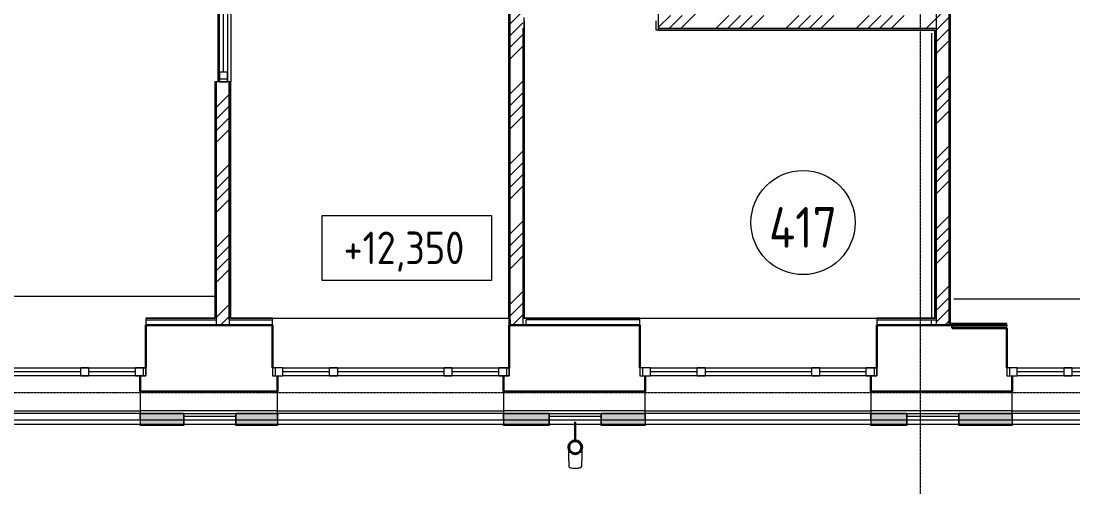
# Model space of a CAD drawing. Header units: millimetres. Extents: x -42533 to 645315, y 3457 to 82611.
# Drawn here: x 448138 to 456224, y 27713 to 31295 of the extents above; entities that cross this region are included whole.
import ezdxf

# ---------------------------------------------------------------- set-up
doc = ezdxf.new("R2010")
doc.units = ezdxf.units.MM
doc.linetypes.add('ADSK_Линия сетки', pattern=[25, 20, -2.5, 0, -2.5])
for name, color, linetype, lineweight in [('_ Окна', 7, 'Continuous', 9), ('Аннотация', 7, 'Continuous', 18), ('Обобщенные модели', 7, 'Continuous', 18), ('Ограждение', 7, 'Continuous', 9), ('Окна', 7, 'Continuous', 9), ('Оси', 253, 'Continuous', 9), ('Отметки', 7, 'Continuous', 9), ('Перекрытие', 7, 'Continuous', 18), ('Стены наружные', 7, 'Continuous', 18), ('Стены несущие', 7, 'Continuous', 30), ('Стены отделка', 7, 'Continuous', 30), ('Стены штриховка', 7, 'Continuous', 9), ('ШТРИХОВКА', 252, 'Continuous', 15)]:
    doc.layers.add(name, color=color, linetype=linetype, lineweight=lineweight)
doc.layers.add('Линии', color=7, linetype='Continuous', lineweight=9, true_color=0x00a600)
doc.styles.add('GOST Common', font='GOST_Common.ttf', dxfattribs={"width": 0.9, "height": 350})
doc.styles.add('GOST Common_1', font='GOST_Common.ttf', dxfattribs={"width": 0.9, "height": 250})
pattern_1 = [(45, (591.94, 243.9), (-269.4077, 269.4077), []), (45, (681.74, 243.9), (-269.4077, 269.4077), []), (45, (771.54, 243.9), (-269.4077, 269.4077), []), (45, (861.35, 243.9), (-269.4077, 269.4077), [])]

# ---------------------------------------------------------------- blocks, each defined once
blk = doc.blocks.new('План 4 этажа')
at = {"layer": 'Ограждение', "transparency": 33554432}
for points in [[(32997.884, 1874.938), (33294.439, 1874.938), (33294.439, 1961.126), (32958.439, 1961.126), (32958.439, 1874.938)], [(33294.439, 1961.126), (33294.439, 1962.133), (32997.884, 1961.126)], [(33694.439, 1874.938), (34015.934, 1874.938), (34015.934, 1961.126), (33694.439, 1961.126), (33694.439, 1877.133)], [(36841.077, 1961.126), (36841.077, 1962.133), (36830.077, 1961.126)], [(38576.077, 1874.938), (38852.496, 1874.938), (38852.496, 1961.126), (38576.077, 1961.126), (38576.077, 1877.133)], [(39252.496, 1874.938), (39661.076, 1874.938), (39661.076, 1961.126), (39252.496, 1961.126), (39252.496, 1877.133)], [(32958.439, 1869.348), (33294.439, 1869.348), (33294.439, 1870.615), (32958.439, 1870.615)], [(35750.984, 1869.348), (36102.496, 1869.348), (36102.496, 1870.615), (35750.984, 1870.615)], [(36502.496, 1869.348), (36841.077, 1869.348), (36841.077, 1870.615), (36502.496, 1870.615)]]:
    blk.add_hatch(color=8, dxfattribs=at).paths.add_polyline_path(points)
h = blk.add_hatch(color=8, dxfattribs=at)
h.paths.add_polyline_path([(36102.496, 1869.342), (36102.496, 1869.348), (36083.312, 1869.342)])
h.paths.add_polyline_path([(36083.312, 1874.938), (36102.496, 1874.938), (36102.496, 1961.126), (35750.984, 1961.126), (35750.984, 1874.938)])
h = blk.add_hatch(color=8, dxfattribs=at)
h.paths.add_polyline_path([(36841.077, 1869.342), (36841.077, 1869.348), (36597.549, 1869.342)])
h.paths.add_polyline_path([(36841.077, 1874.938), (36841.077, 1961.126), (36502.496, 1961.126), (36502.496, 1874.938), (36597.549, 1874.938)])
h = blk.add_hatch(color=8, dxfattribs=at)
h.paths.add_polyline_path([(33694.439, 1869.348), (34015.934, 1869.348), (34015.934, 1870.615), (33694.439, 1870.615)])
h.paths.add_polyline_path([(34015.934, 1873.194), (34015.934, 1873.642), (33694.439, 1873.194)])
h = blk.add_hatch(color=8, dxfattribs=at)
h.paths.add_polyline_path([(38576.077, 1869.348), (38852.496, 1869.348), (38852.496, 1870.615), (38576.077, 1870.615)])
h.paths.add_polyline_path([(38852.496, 1873.194), (38852.496, 1873.642), (38576.077, 1873.194)])
h = blk.add_hatch(color=8, dxfattribs=at)
h.paths.add_polyline_path([(39252.496, 1869.348), (39661.076, 1869.348), (39661.076, 1870.615), (39252.496, 1870.615)])
h.paths.add_polyline_path([(39661.076, 1873.194), (39661.076, 1873.642), (39252.496, 1873.194)])
at = {"layer": 'Стены штриховка'}
h = blk.add_hatch(dxfattribs=at)
h.set_pattern_fill('ANSI34', color=8, scale=20)
h.set_pattern_definition(pattern_1)
h.paths.add_polyline_path([(37251.939, 8472.14), (37151.939, 8472.14), (37151.939, 8282.14), (37251.939, 8282.14)], flags=17)
h.paths.add_polyline_path([(39176.939, 2642.133), (39176.939, 8492.14), (39076.939, 8492.14), (39076.939, 5022.14), (37251.939, 5022.14), (37251.939, 7212.14), (37151.939, 7212.14), (37151.939, 5022.14), (36941.939, 5022.14), (36941.939, 4922.14), (39076.939, 4922.14), (39076.939, 2642.133)])
h = blk.add_hatch(dxfattribs=at)
h.set_pattern_fill('ANSI34', color=8, scale=20)
h.set_pattern_definition(pattern_1)
h.paths.add_polyline_path([(35901.939, 2642.133), (35901.939, 7357.14), (35801.939, 7357.14), (35801.939, 2642.133)])
h.paths.add_polyline_path([(35801.939, 8427.14), (35901.939, 8427.14), (35901.939, 8472.14), (35801.939, 8472.14), (35801.939, 8462.14)])
h = blk.add_hatch(dxfattribs=at)
h.set_pattern_fill('ANSI34', color=8, scale=20)
h.set_pattern_definition(pattern_1)
h.paths.add_polyline_path([(33644.439, 4512.14), (33544.439, 4512.14), (33544.439, 2642.133), (33644.439, 2642.133)])
h.paths.add_polyline_path([(33644.439, 6902.14), (33544.439, 6902.14), (33544.439, 6012.14), (33644.439, 6012.14)])
at = {"layer": '_ Окна', "color": 8}
for p, q in [((33599.897, 4588.14), (33599.897, 5224.14)), ((33629.897, 4532.14), (33569.897, 4532.14)), ((32503.439, 2282.133), (31683.439, 2282.133)), ((32923.439, 2282.133), (32563.439, 2282.133)), ((32983.439, 2312.133), (32983.439, 2252.133)), ((33995.934, 2312.133), (33995.934, 2252.133)), ((34415.934, 2282.133), (34055.934, 2282.133)), ((35295.934, 2282.133), (34475.934, 2282.133)), ((35715.934, 2282.133), (35355.934, 2282.133)), ((35775.934, 2312.133), (35775.934, 2252.133)), ((36821.077, 2312.133), (36821.077, 2252.133)), ((37241.077, 2282.133), (36881.077, 2282.133)), ((38121.077, 2282.133), (37301.077, 2282.133)), ((38541.077, 2282.133), (38181.077, 2282.133)), ((38601.077, 2312.133), (38601.077, 2252.133)), ((39641.076, 2312.133), (39641.076, 2252.133)), ((40061.076, 2282.133), (39701.076, 2282.133)), ((40941.076, 2282.133), (40121.076, 2282.133))]:
    blk.add_line(p, q, dxfattribs=at)
at = {"layer": '_ Окна', "color": 8, "lineweight": 18}
for p, q in [((33569.897, 4588.14), (33629.897, 4588.14)), ((33569.897, 4512.14), (33569.897, 4588.14)), ((33629.897, 4588.14), (33629.897, 4512.14)), ((33629.897, 4512.14), (33569.897, 4512.14)), ((32503.439, 2252.133), (32503.439, 2312.133)), ((32503.439, 2312.133), (32563.439, 2312.133)), ((32563.439, 2312.133), (32563.439, 2252.133)), ((32923.439, 2252.133), (32923.439, 2312.133)), ((32923.439, 2312.133), (33003.439, 2312.133)), ((33003.439, 2312.133), (33003.439, 2252.133)), ((34055.934, 2312.133), (33975.934, 2312.133)), ((33975.934, 2312.133), (33975.934, 2252.133)), ((34055.934, 2252.133), (34055.934, 2312.133)), ((34415.934, 2252.133), (34415.934, 2312.133)), ((34415.934, 2312.133), (34475.934, 2312.133)), ((34475.934, 2312.133), (34475.934, 2252.133)), ((35295.934, 2252.133), (35295.934, 2312.133)), ((35295.934, 2312.133), (35355.934, 2312.133)), ((35355.934, 2312.133), (35355.934, 2252.133)), ((35715.934, 2252.133), (35715.934, 2312.133)), ((35715.934, 2312.133), (35795.934, 2312.133)), ((35795.934, 2312.133), (35795.934, 2252.133)), ((36881.077, 2312.133), (36801.077, 2312.133)), ((36801.077, 2312.133), (36801.077, 2252.133)), ((36881.077, 2252.133), (36881.077, 2312.133)), ((37241.077, 2252.133), (37241.077, 2312.133)), ((37241.077, 2312.133), (37301.077, 2312.133)), ((37301.077, 2312.133), (37301.077, 2252.133)), ((38121.077, 2252.133), (38121.077, 2312.133)), ((38121.077, 2312.133), (38181.077, 2312.133)), ((38181.077, 2312.133), (38181.077, 2252.133)), ((38541.077, 2252.133), (38541.077, 2312.133)), ((38541.077, 2312.133), (38621.077, 2312.133)), ((38621.077, 2312.133), (38621.077, 2252.133)), ((39701.076, 2312.133), (39621.076, 2312.133)), ((39621.076, 2312.133), (39621.076, 2252.133)), ((39701.076, 2252.133), (39701.076, 2312.133)), ((40061.076, 2252.133), (40061.076, 2312.133)), ((40061.076, 2312.133), (40121.076, 2312.133)), ((40121.076, 2312.133), (40121.076, 2252.133)), ((32563.439, 2252.133), (32503.439, 2252.133)), ((33003.439, 2252.133), (32923.439, 2252.133)), ((33975.934, 2252.133), (34055.934, 2252.133)), ((34475.934, 2252.133), (34415.934, 2252.133)), ((35355.934, 2252.133), (35295.934, 2252.133)), ((35795.934, 2252.133), (35715.934, 2252.133)), ((36801.077, 2252.133), (36881.077, 2252.133)), ((37301.077, 2252.133), (37241.077, 2252.133)), ((38181.077, 2252.133), (38121.077, 2252.133)), ((38621.077, 2252.133), (38541.077, 2252.133)), ((39621.076, 2252.133), (39701.076, 2252.133)), ((40121.076, 2252.133), (40061.076, 2252.133))]:
    blk.add_line(p, q, dxfattribs=at)
at = {"layer": 'Аннотация', "color": 8, "lineweight": 20}
for p, q in [((34358.747, 2983.835), (34358.747, 3483.835)), ((34358.747, 3483.835), (35658.747, 3483.835)), ((35658.747, 3483.835), (35658.747, 2983.835)), ((35658.747, 2983.835), (34358.747, 2983.835))]:
    blk.add_line(p, q, dxfattribs=at)
at = {"layer": 'Линии', "color": 8}
blk.add_circle((38054.58, 3429.874), 400, dxfattribs=at)
at = {"layer": 'Обобщенные модели', "color": 8}
for p, q in [((36298.366, 1892.133), (36298.366, 1752.992)), ((36308.366, 1892.133), (36298.366, 1892.133)), ((36308.366, 1752.992), (36308.366, 1892.133)), ((36253.366, 1598.486), (36253.366, 1555.982)), ((36353.366, 1555.982), (36353.366, 1598.486))]:
    blk.add_line(p, q, dxfattribs=at)
at = {"layer": 'Обобщенные модели', "color": 8, "flags": 128}
for points in [[(36253.366, 1598.486), (36253.366, 1604.154), (36253.366, 1609.738), (36253.366, 1615.231), (36253.366, 1620.622), (36253.366, 1625.904), (36253.366, 1631.068), (36253.366, 1636.105), (36253.366, 1641.008), (36253.366, 1645.77), (36253.366, 1650.381), (36253.366, 1654.835), (36253.366, 1659.125), (36253.366, 1663.243), (36253.366, 1667.184), (36253.366, 1670.941), (36253.366, 1674.508), (36253.366, 1677.879), (36253.366, 1681.048), (36253.366, 1684.012), (36253.366, 1686.764), (36253.366, 1689.117)], [(36353.366, 1689.117), (36353.366, 1687.846), (36353.366, 1685.183), (36353.366, 1682.306), (36353.366, 1679.222), (36353.366, 1675.934), (36353.366, 1672.448), (36353.366, 1668.769), (36353.366, 1664.904), (36353.366, 1660.859), (36353.366, 1656.639), (36353.366, 1652.253), (36353.366, 1647.706), (36353.366, 1643.006), (36353.366, 1638.161), (36353.366, 1633.179), (36353.366, 1628.066), (36353.366, 1622.833), (36353.366, 1617.486), (36353.366, 1612.034), (36353.366, 1606.487), (36353.366, 1600.853), (36353.366, 1598.486)]]:
    blk.add_lwpolyline(points, dxfattribs=at)
at = {"layer": 'Обобщенные модели', "color": 8}
for start, end in [(90, 270), (270, 90)]:
    blk.add_arc((36303.366, 1702.133), 52, start, end, dxfattribs=at)
at = {"layer": 'Обобщенные модели', "color": 8, "lineweight": 40}
for start, end in [(90, 270), (270, 90)]:
    blk.add_arc((36303.366, 1702.133), 50, start, end, dxfattribs=at)
at = {"layer": 'Обобщенные модели', "color": 8}
for start_param, end_param in [(3.14159265, 4.71238898), (4.71238898, 6.28318531)]:
    blk.add_ellipse((36303.366, 1555.982), major_axis=(50, 0), ratio=0.30901699, start_param=start_param, end_param=end_param, dxfattribs=at)
at = {"layer": 'Ограждение', "color": 8}
for p, q in [((32958.439, 1961.126), (32958.439, 1962.133)), ((32958.439, 1961.126), (32958.439, 1912.133)), ((32958.439, 1912.133), (32958.439, 1961.126)), ((33294.439, 1961.126), (32958.439, 1961.126)), ((33294.439, 1961.126), (32958.439, 1961.126)), ((33294.439, 1942.133), (33294.439, 1961.126)), ((33294.439, 1942.133), (33294.439, 1869.342)), ((33294.439, 1870.665), (33294.439, 1942.133)), ((33694.439, 1961.126), (33694.439, 1942.133)), ((34015.934, 1961.126), (33694.439, 1961.126)), ((34015.934, 1961.126), (33694.439, 1961.126)), ((33694.439, 1942.133), (33694.439, 1870.665)), ((33694.439, 1869.342), (33694.439, 1942.133)), ((34015.934, 1962.133), (34015.934, 1961.126)), ((34015.934, 1961.126), (34015.934, 1912.133)), ((34015.934, 1912.133), (34015.934, 1961.126)), ((35750.984, 1961.126), (35750.984, 1962.133)), ((35750.984, 1961.126), (35750.984, 1912.133)), ((35750.984, 1912.133), (35750.984, 1961.126)), ((36102.496, 1961.126), (35750.984, 1961.126)), ((36102.496, 1961.126), (35750.984, 1961.126)), ((36102.496, 1942.133), (36102.496, 1961.126)), ((36102.496, 1942.133), (36102.496, 1869.342)), ((36102.496, 1870.665), (36102.496, 1942.133)), ((36502.496, 1961.126), (36502.496, 1942.133)), ((36841.077, 1961.126), (36502.496, 1961.126)), ((36841.077, 1961.126), (36502.496, 1961.126)), ((36502.496, 1942.133), (36502.496, 1870.665)), ((36502.496, 1869.342), (36502.496, 1942.133)), ((36830.077, 1962.133), (36841.077, 1962.133)), ((36841.077, 1962.133), (36841.077, 1961.126)), ((36841.077, 1961.126), (36841.077, 1912.133)), ((36841.077, 1912.133), (36841.077, 1961.126)), ((38576.077, 1961.126), (38576.077, 1962.133)), ((38576.077, 1961.126), (38576.077, 1912.133)), ((38576.077, 1912.133), (38576.077, 1961.126)), ((38852.496, 1961.126), (38576.077, 1961.126)), ((38852.496, 1961.126), (38576.077, 1961.126)), ((38852.496, 1942.133), (38852.496, 1961.126)), ((38852.496, 1942.133), (38852.496, 1869.342)), ((38852.496, 1870.665), (38852.496, 1942.133)), ((39252.496, 1961.126), (39252.496, 1942.133)), ((39661.076, 1961.126), (39252.496, 1961.126)), ((39661.076, 1961.126), (39252.496, 1961.126)), ((39252.496, 1942.133), (39252.496, 1870.665)), ((39252.496, 1869.342), (39252.496, 1942.133)), ((39650.076, 1962.133), (39661.076, 1962.133)), ((39661.076, 1962.133), (39661.076, 1961.126)), ((39661.076, 1961.126), (39661.076, 1912.133)), ((39661.076, 1912.133), (39661.076, 1961.126)), ((32958.439, 1877.133), (32958.439, 1870.665)), ((32958.439, 1869.342), (32958.439, 1877.133)), ((32958.439, 1870.665), (32958.439, 1874.938)), ((32958.439, 1874.938), (32958.439, 1873.642)), ((33294.439, 1874.938), (32958.439, 1874.938)), ((32958.439, 1873.642), (32958.439, 1870.665)), ((32958.439, 1870.665), (32958.439, 1873.642)), ((32958.439, 1873.642), (32958.439, 1870.665)), ((33294.439, 1873.642), (32958.439, 1873.642)), ((32958.439, 1872.868), (32958.439, 1873.194)), ((33294.439, 1873.194), (32958.439, 1873.194)), ((32958.439, 1870.951), (32958.439, 1872.868)), ((32958.439, 1872.868), (32958.439, 1870.951)), ((33294.439, 1872.868), (32958.439, 1872.868)), ((32958.439, 1870.615), (32958.439, 1870.951)), ((33294.439, 1870.951), (32958.439, 1870.951)), ((32958.439, 1869.348), (32958.439, 1870.665)), ((32958.439, 1870.665), (32958.439, 1869.342)), ((33294.439, 1870.665), (32958.439, 1870.665)), ((33294.439, 1870.615), (32958.439, 1870.615)), ((32958.439, 1870.336), (32958.439, 1869.348)), ((33294.439, 1870.336), (32958.439, 1870.336)), ((33294.439, 1869.348), (32958.439, 1869.348)), ((33294.439, 1869.342), (32958.439, 1869.342)), ((33294.439, 1873.642), (33294.439, 1874.938)), ((33294.439, 1874.938), (33294.439, 1870.665)), ((33294.439, 1870.665), (33294.439, 1873.642)), ((33294.439, 1873.642), (33294.439, 1870.665)), ((33294.439, 1870.665), (33294.439, 1873.642)), ((33294.439, 1873.194), (33294.439, 1872.868)), ((33294.439, 1870.951), (33294.439, 1872.868)), ((33294.439, 1872.868), (33294.439, 1870.951)), ((33294.439, 1870.951), (33294.439, 1870.615)), ((33294.439, 1869.342), (33294.439, 1870.665)), ((33294.439, 1870.665), (33294.439, 1869.348)), ((33294.439, 1869.348), (33294.439, 1870.336)), ((33694.439, 1870.665), (33694.439, 1874.938)), ((33694.439, 1874.938), (33694.439, 1873.642)), ((34015.934, 1874.938), (33694.439, 1874.938)), ((33694.439, 1873.642), (33694.439, 1870.665)), ((33694.439, 1870.665), (33694.439, 1873.642)), ((33694.439, 1873.642), (33694.439, 1870.665)), ((34015.934, 1873.642), (33694.439, 1873.642)), ((33694.439, 1872.868), (33694.439, 1873.194)), ((34015.934, 1873.194), (33694.439, 1873.194)), ((33694.439, 1870.951), (33694.439, 1872.868)), ((33694.439, 1872.868), (33694.439, 1870.951)), ((34015.934, 1872.868), (33694.439, 1872.868)), ((33694.439, 1870.615), (33694.439, 1870.951)), ((34015.934, 1870.951), (33694.439, 1870.951)), ((33694.439, 1869.348), (33694.439, 1870.665)), ((33694.439, 1870.665), (33694.439, 1869.342)), ((34015.934, 1870.665), (33694.439, 1870.665)), ((34015.934, 1870.615), (33694.439, 1870.615)), ((33694.439, 1870.336), (33694.439, 1869.348)), ((34015.934, 1870.336), (33694.439, 1870.336)), ((34015.934, 1869.348), (33694.439, 1869.348)), ((34015.934, 1869.342), (33694.439, 1869.342)), ((34015.934, 1877.133), (34015.934, 1869.342)), ((34015.934, 1870.665), (34015.934, 1877.133)), ((34015.934, 1873.642), (34015.934, 1874.938)), ((34015.934, 1874.938), (34015.934, 1870.665)), ((34015.934, 1870.665), (34015.934, 1873.642)), ((34015.934, 1873.642), (34015.934, 1870.665)), ((34015.934, 1870.665), (34015.934, 1873.642)), ((34015.934, 1873.194), (34015.934, 1872.868)), ((34015.934, 1870.951), (34015.934, 1872.868)), ((34015.934, 1872.868), (34015.934, 1870.951)), ((34015.934, 1870.951), (34015.934, 1870.615)), ((34015.934, 1869.342), (34015.934, 1870.665)), ((34015.934, 1870.665), (34015.934, 1869.348)), ((34015.934, 1869.348), (34015.934, 1870.336)), ((35750.984, 1877.133), (35750.984, 1870.665)), ((35750.984, 1869.342), (35750.984, 1877.133)), ((35750.984, 1870.665), (35750.984, 1874.938)), ((35750.984, 1874.938), (35750.984, 1873.642)), ((36102.496, 1874.938), (35750.984, 1874.938)), ((35750.984, 1873.642), (35750.984, 1870.665)), ((35750.984, 1870.665), (35750.984, 1873.642)), ((35750.984, 1873.642), (35750.984, 1870.665)), ((36102.496, 1873.642), (35750.984, 1873.642)), ((35750.984, 1872.868), (35750.984, 1873.194)), ((36102.496, 1873.194), (35750.984, 1873.194)), ((35750.984, 1870.951), (35750.984, 1872.868)), ((35750.984, 1872.868), (35750.984, 1870.951)), ((36102.496, 1872.868), (35750.984, 1872.868)), ((35750.984, 1870.615), (35750.984, 1870.951)), ((36102.496, 1870.951), (35750.984, 1870.951)), ((35750.984, 1869.348), (35750.984, 1870.665)), ((35750.984, 1870.665), (35750.984, 1869.342)), ((36102.496, 1870.665), (35750.984, 1870.665)), ((36102.496, 1870.615), (35750.984, 1870.615)), ((35750.984, 1870.336), (35750.984, 1869.348)), ((36102.496, 1870.336), (35750.984, 1870.336)), ((36102.496, 1869.348), (35750.984, 1869.348)), ((36102.496, 1869.342), (35750.984, 1869.342)), ((36102.496, 1873.642), (36102.496, 1874.938)), ((36102.496, 1874.938), (36102.496, 1870.665)), ((36102.496, 1870.665), (36102.496, 1873.642)), ((36102.496, 1873.642), (36102.496, 1870.665)), ((36102.496, 1870.665), (36102.496, 1873.642)), ((36102.496, 1873.194), (36102.496, 1872.868)), ((36102.496, 1870.951), (36102.496, 1872.868)), ((36102.496, 1872.868), (36102.496, 1870.951)), ((36102.496, 1870.951), (36102.496, 1870.615)), ((36102.496, 1869.342), (36102.496, 1870.665)), ((36102.496, 1870.665), (36102.496, 1869.348)), ((36102.496, 1869.348), (36102.496, 1870.336)), ((36502.496, 1870.665), (36502.496, 1874.938)), ((36502.496, 1874.938), (36502.496, 1873.642)), ((36841.077, 1874.938), (36502.496, 1874.938)), ((36502.496, 1873.642), (36502.496, 1870.665)), ((36502.496, 1870.665), (36502.496, 1873.642)), ((36502.496, 1873.642), (36502.496, 1870.665)), ((36841.077, 1873.642), (36502.496, 1873.642)), ((36502.496, 1872.868), (36502.496, 1873.194)), ((36841.077, 1873.194), (36502.496, 1873.194)), ((36502.496, 1870.951), (36502.496, 1872.868)), ((36502.496, 1872.868), (36502.496, 1870.951)), ((36841.077, 1872.868), (36502.496, 1872.868)), ((36502.496, 1870.615), (36502.496, 1870.951)), ((36841.077, 1870.951), (36502.496, 1870.951)), ((36502.496, 1869.348), (36502.496, 1870.665)), ((36502.496, 1870.665), (36502.496, 1869.342)), ((36841.077, 1870.665), (36502.496, 1870.665)), ((36841.077, 1870.615), (36502.496, 1870.615)), ((36502.496, 1870.336), (36502.496, 1869.348)), ((36841.077, 1870.336), (36502.496, 1870.336)), ((36841.077, 1869.348), (36502.496, 1869.348)), ((36841.077, 1869.342), (36502.496, 1869.342)), ((36841.077, 1877.133), (36841.077, 1869.342)), ((36841.077, 1870.665), (36841.077, 1877.133)), ((36841.077, 1873.642), (36841.077, 1874.938)), ((36841.077, 1874.938), (36841.077, 1870.665)), ((36841.077, 1870.665), (36841.077, 1873.642)), ((36841.077, 1873.642), (36841.077, 1870.665)), ((36841.077, 1870.665), (36841.077, 1873.642)), ((36841.077, 1873.194), (36841.077, 1872.868)), ((36841.077, 1870.951), (36841.077, 1872.868)), ((36841.077, 1872.868), (36841.077, 1870.951)), ((36841.077, 1870.951), (36841.077, 1870.615)), ((36841.077, 1869.342), (36841.077, 1870.665)), ((36841.077, 1870.665), (36841.077, 1869.348)), ((36841.077, 1869.348), (36841.077, 1870.336)), ((38576.077, 1877.133), (38576.077, 1870.665)), ((38576.077, 1869.342), (38576.077, 1877.133)), ((38576.077, 1870.665), (38576.077, 1874.938)), ((38576.077, 1874.938), (38576.077, 1873.642)), ((38852.496, 1874.938), (38576.077, 1874.938)), ((38576.077, 1873.642), (38576.077, 1870.665)), ((38576.077, 1870.665), (38576.077, 1873.642)), ((38576.077, 1873.642), (38576.077, 1870.665)), ((38852.496, 1873.642), (38576.077, 1873.642)), ((38576.077, 1872.868), (38576.077, 1873.194)), ((38852.496, 1873.194), (38576.077, 1873.194)), ((38576.077, 1870.951), (38576.077, 1872.868)), ((38576.077, 1872.868), (38576.077, 1870.951)), ((38852.496, 1872.868), (38576.077, 1872.868)), ((38576.077, 1870.615), (38576.077, 1870.951)), ((38852.496, 1870.951), (38576.077, 1870.951)), ((38576.077, 1869.348), (38576.077, 1870.665)), ((38576.077, 1870.665), (38576.077, 1869.342)), ((38852.496, 1870.665), (38576.077, 1870.665)), ((38852.496, 1870.615), (38576.077, 1870.615)), ((38576.077, 1870.336), (38576.077, 1869.348)), ((38852.496, 1870.336), (38576.077, 1870.336)), ((38852.496, 1869.348), (38576.077, 1869.348)), ((38852.496, 1869.342), (38576.077, 1869.342)), ((38852.496, 1873.642), (38852.496, 1874.938)), ((38852.496, 1874.938), (38852.496, 1870.665)), ((38852.496, 1870.665), (38852.496, 1873.642)), ((38852.496, 1873.642), (38852.496, 1870.665)), ((38852.496, 1870.665), (38852.496, 1873.642)), ((38852.496, 1873.194), (38852.496, 1872.868)), ((38852.496, 1870.951), (38852.496, 1872.868)), ((38852.496, 1872.868), (38852.496, 1870.951)), ((38852.496, 1870.951), (38852.496, 1870.615)), ((38852.496, 1869.342), (38852.496, 1870.665)), ((38852.496, 1870.665), (38852.496, 1869.348)), ((38852.496, 1869.348), (38852.496, 1870.336)), ((39252.496, 1870.665), (39252.496, 1874.938)), ((39252.496, 1874.938), (39252.496, 1873.642)), ((39661.076, 1874.938), (39252.496, 1874.938)), ((39252.496, 1873.642), (39252.496, 1870.665)), ((39252.496, 1870.665), (39252.496, 1873.642)), ((39252.496, 1873.642), (39252.496, 1870.665)), ((39661.076, 1873.642), (39252.496, 1873.642)), ((39252.496, 1872.868), (39252.496, 1873.194)), ((39661.076, 1873.194), (39252.496, 1873.194)), ((39252.496, 1870.951), (39252.496, 1872.868)), ((39252.496, 1872.868), (39252.496, 1870.951)), ((39661.076, 1872.868), (39252.496, 1872.868)), ((39252.496, 1870.615), (39252.496, 1870.951)), ((39661.076, 1870.951), (39252.496, 1870.951)), ((39252.496, 1869.348), (39252.496, 1870.665)), ((39252.496, 1870.665), (39252.496, 1869.342)), ((39661.076, 1870.665), (39252.496, 1870.665)), ((39661.076, 1870.615), (39252.496, 1870.615)), ((39252.496, 1870.336), (39252.496, 1869.348)), ((39661.076, 1870.336), (39252.496, 1870.336)), ((39661.076, 1869.348), (39252.496, 1869.348)), ((39661.076, 1869.342), (39252.496, 1869.342)), ((39661.076, 1877.133), (39661.076, 1869.342)), ((39661.076, 1870.665), (39661.076, 1877.133)), ((39661.076, 1873.642), (39661.076, 1874.938)), ((39661.076, 1874.938), (39661.076, 1870.665)), ((39661.076, 1870.665), (39661.076, 1873.642)), ((39661.076, 1873.642), (39661.076, 1870.665)), ((39661.076, 1870.665), (39661.076, 1873.642)), ((39661.076, 1873.194), (39661.076, 1872.868)), ((39661.076, 1870.951), (39661.076, 1872.868)), ((39661.076, 1872.868), (39661.076, 1870.951)), ((39661.076, 1870.951), (39661.076, 1870.615)), ((39661.076, 1869.342), (39661.076, 1870.665)), ((39661.076, 1870.665), (39661.076, 1869.348)), ((39661.076, 1869.348), (39661.076, 1870.336))]:
    blk.add_line(p, q, dxfattribs=at)
at = {"layer": 'Окна', "color": 8}
for p, q in [((33569.897, 4588.14), (33569.897, 5224.14)), ((33629.897, 5224.14), (33629.897, 4588.14)), ((33569.897, 4588.14), (33569.897, 4512.14)), ((33629.897, 4512.14), (33629.897, 4588.14)), ((33569.897, 4512.14), (33629.897, 4512.14)), ((31683.439, 2312.133), (32503.439, 2312.133)), ((32563.439, 2312.133), (32503.439, 2312.133)), ((32563.439, 2312.133), (32923.439, 2312.133)), ((33003.439, 2312.133), (32923.439, 2312.133)), ((33003.439, 2252.133), (33003.439, 2312.133)), ((34055.934, 2312.133), (33975.934, 2312.133)), ((33975.934, 2312.133), (33975.934, 2252.133)), ((34055.934, 2312.133), (34415.934, 2312.133)), ((34475.934, 2312.133), (34415.934, 2312.133)), ((34475.934, 2312.133), (35295.934, 2312.133)), ((35355.934, 2312.133), (35295.934, 2312.133)), ((35355.934, 2312.133), (35715.934, 2312.133)), ((35795.934, 2312.133), (35715.934, 2312.133)), ((35795.934, 2252.133), (35795.934, 2312.133)), ((36881.077, 2312.133), (36801.077, 2312.133)), ((36801.077, 2312.133), (36801.077, 2252.133)), ((36881.077, 2312.133), (37241.077, 2312.133)), ((37301.077, 2312.133), (37241.077, 2312.133)), ((37301.077, 2312.133), (38121.077, 2312.133)), ((38181.077, 2312.133), (38121.077, 2312.133)), ((38181.077, 2312.133), (38541.077, 2312.133)), ((38621.077, 2312.133), (38541.077, 2312.133)), ((38621.077, 2252.133), (38621.077, 2312.133)), ((39701.076, 2312.133), (39621.076, 2312.133)), ((39621.076, 2312.133), (39621.076, 2252.133)), ((39701.076, 2312.133), (40061.076, 2312.133)), ((40121.076, 2312.133), (40061.076, 2312.133)), ((40121.076, 2312.133), (40941.076, 2312.133)), ((32503.439, 2252.133), (31683.439, 2252.133)), ((32503.439, 2252.133), (32563.439, 2252.133)), ((32923.439, 2252.133), (32563.439, 2252.133)), ((32923.439, 2252.133), (33003.439, 2252.133)), ((33975.934, 2252.133), (34055.934, 2252.133)), ((34415.934, 2252.133), (34055.934, 2252.133)), ((34415.934, 2252.133), (34475.934, 2252.133)), ((35295.934, 2252.133), (34475.934, 2252.133)), ((35295.934, 2252.133), (35355.934, 2252.133)), ((35715.934, 2252.133), (35355.934, 2252.133)), ((35715.934, 2252.133), (35795.934, 2252.133)), ((36801.077, 2252.133), (36881.077, 2252.133)), ((37241.077, 2252.133), (36881.077, 2252.133)), ((37241.077, 2252.133), (37301.077, 2252.133)), ((38121.077, 2252.133), (37301.077, 2252.133)), ((38121.077, 2252.133), (38181.077, 2252.133)), ((38541.077, 2252.133), (38181.077, 2252.133)), ((38541.077, 2252.133), (38621.077, 2252.133)), ((39621.076, 2252.133), (39701.076, 2252.133)), ((40061.076, 2252.133), (39701.076, 2252.133)), ((40061.076, 2252.133), (40121.076, 2252.133)), ((40941.076, 2252.133), (40121.076, 2252.133))]:
    blk.add_line(p, q, dxfattribs=at)
at = {"layer": 'Оси', "color": 8, "linetype": 'ADSK_Линия сетки'}
for p, q in [((38956.505, -3353.101), (38956.505, 21083.278)), ((-10052.178, 2124.489), (51155.033, 2124.489))]:
    blk.add_line(p, q, dxfattribs=at)
at = {"layer": 'Перекрытие', "color": 8}
for p, q in [((36926.939, 4910.14), (36926.939, 4982.14)), ((36941.939, 4910.14), (36926.939, 4910.14)), ((33532.439, 2862.133), (16671.253, 2862.133)), ((41779.577, 2842.133), (39213.875, 2842.133))]:
    blk.add_line(p, q, dxfattribs=at)
at = {"layer": 'Стены наружные', "color": 8}
for p, q in [((33557.897, 4512.14), (33557.897, 6012.14)), ((33656.439, 6012.14), (33656.439, 4512.14)), ((33975.934, 2694.133), (35791.939, 2694.133)), ((36801.077, 2694.133), (38621.077, 2694.133)), ((31223.439, 1982.133), (32958.439, 1982.133)), ((32958.439, 1962.133), (31223.439, 1962.133)), ((34015.934, 1982.133), (35750.934, 1982.133)), ((35750.934, 1962.133), (34015.934, 1962.133)), ((34015.934, 1962.133), (34025.075, 1962.133)), ((36830.077, 1962.133), (36841.077, 1962.133)), ((36841.077, 1982.133), (38576.077, 1982.133)), ((38576.077, 1962.133), (36841.077, 1962.133)), ((39650.076, 1962.133), (39661.076, 1962.133)), ((39661.076, 1982.133), (41396.076, 1982.133)), ((41396.076, 1962.133), (39661.076, 1962.133)), ((8460.181, 1912.133), (39661.076, 1912.133)), ((36298.536, 1877.133), (30494.439, 1877.133)), ((32958.439, 1912.133), (32958.439, 1877.133)), ((34015.934, 1912.133), (34015.934, 1877.133)), ((35750.984, 1912.133), (35750.984, 1877.133)), ((36502.496, 1877.133), (36308.288, 1877.133)), ((41822.009, 1877.133), (36502.496, 1877.133)), ((36841.077, 1912.133), (36841.077, 1877.133)), ((38576.077, 1912.133), (41857.037, 1912.133)), ((38576.077, 1912.133), (38576.077, 1877.133)), ((39661.076, 1912.133), (39661.076, 1877.133))]:
    blk.add_line(p, q, dxfattribs=at)
at = {"layer": 'Стены несущие', "color": 8}
for p, q in [((33003.439, 2642.133), (33975.934, 2642.133)), ((33003.439, 2642.133), (33003.439, 2312.133)), ((33975.934, 2312.133), (33975.934, 2642.133)), ((35795.934, 2642.133), (36801.077, 2642.133)), ((35795.934, 2642.133), (35795.934, 2312.133)), ((36801.077, 2312.133), (36801.077, 2642.133)), ((38621.077, 2642.133), (38621.077, 2312.133)), ((38621.077, 2642.133), (39621.076, 2642.133)), ((39201.939, 2617.329), (39201.939, 2637.329)), ((39201.939, 2637.329), (39621.076, 2637.329)), ((39621.076, 2617.329), (39201.939, 2617.329)), ((39621.076, 2637.329), (39621.076, 2642.133)), ((39621.076, 2312.133), (39621.076, 2617.329)), ((32958.439, 2252.133), (32958.439, 2132.133)), ((34015.934, 2132.133), (34015.934, 2252.133)), ((35750.934, 2252.133), (35750.934, 2132.133)), ((36841.077, 2132.133), (36841.077, 2252.133)), ((38576.077, 2252.133), (38576.077, 2132.133)), ((39661.076, 2132.133), (39661.076, 2252.133)), ((34015.934, 2132.133), (32958.439, 2132.133)), ((35750.934, 2132.133), (36841.077, 2132.133)), ((38576.077, 2132.133), (39661.076, 2132.133))]:
    blk.add_line(p, q, dxfattribs=at)
at = {"layer": 'Стены отделка', "color": 8, "lineweight": 9}
for p, q in [((39188.939, 2654.133), (39188.939, 8460.14)), ((39076.939, 7856.544), (39076.939, 2642.133)), ((39176.939, 2642.133), (39176.939, 7852.14)), ((35789.939, 7357.14), (35789.939, 2694.133)), ((36941.939, 5034.14), (36941.939, 4910.14)), ((35911.939, 4847.14), (35911.939, 5007.14)), ((35913.939, 2694.133), (35913.939, 4982.14)), ((36941.939, 4910.14), (39064.939, 4910.14)), ((39064.939, 4910.14), (39064.939, 2694.133)), ((33656.439, 4512.14), (33532.439, 4512.14)), ((33532.439, 4512.14), (33532.439, 2694.133)), ((33544.439, 4512.14), (33544.439, 2682.133)), ((33644.439, 2682.133), (33644.439, 4512.14)), ((33656.439, 2694.133), (33656.439, 4512.14)), ((33003.439, 2694.133), (33003.439, 2642.133)), ((33532.439, 2694.133), (33003.439, 2694.133)), ((33003.439, 2682.133), (33015.079, 2682.133)), ((33975.934, 2694.133), (33656.439, 2694.133)), ((33975.934, 2642.133), (33975.934, 2694.133)), ((35805.075, 2682.133), (35795.934, 2682.133)), ((35795.934, 2682.133), (35795.934, 2642.133)), ((35805.075, 2642.133), (35805.075, 2682.133)), ((36801.077, 2694.133), (35913.939, 2694.133)), ((36801.077, 2642.133), (36801.077, 2694.133)), ((38621.077, 2694.133), (38621.077, 2642.133)), ((39064.939, 2694.133), (38621.077, 2694.133)), ((39041.505, 2642.133), (39041.505, 2682.133)), ((39041.939, 2682.133), (39076.939, 2682.133)), ((35791.939, 2642.133), (35926.939, 2642.133)), ((39621.076, 2654.133), (39188.939, 2654.133)), ((39621.076, 2642.133), (39621.076, 2654.133)), ((39621.076, 2617.329), (39621.076, 2637.329)), ((32958.439, 2132.133), (32958.439, 1962.133)), ((34015.934, 1962.133), (34015.934, 2132.133)), ((35750.934, 2132.133), (35750.934, 1962.133)), ((36841.077, 1962.133), (36841.077, 2132.133)), ((38576.077, 2132.133), (38576.077, 1962.133)), ((39661.076, 1962.133), (39661.076, 2132.133)), ((34015.934, 1982.133), (32958.439, 1982.133)), ((32958.439, 1962.133), (34015.934, 1962.133)), ((33294.439, 1962.133), (32958.439, 1962.133)), ((32958.439, 1962.133), (32958.439, 1961.133)), ((32958.439, 1961.133), (33294.439, 1961.133)), ((33294.439, 1962.133), (33294.439, 1942.133)), ((33294.439, 1942.133), (33694.439, 1942.133)), ((34015.934, 1962.133), (33694.439, 1962.133)), ((33694.439, 1942.133), (33694.439, 1961.133)), ((33694.439, 1961.133), (34015.934, 1961.133)), ((34015.934, 1961.133), (34015.934, 1962.133)), ((36841.077, 1982.133), (35750.934, 1982.133)), ((35750.934, 1962.133), (36841.077, 1962.133)), ((36102.496, 1962.133), (36102.496, 1942.133)), ((36102.496, 1942.133), (36502.496, 1942.133)), ((36502.496, 1942.133), (36502.496, 1962.133)), ((39661.076, 1982.133), (38576.077, 1982.133)), ((38576.077, 1962.133), (39661.076, 1962.133)), ((38852.496, 1962.133), (38852.496, 1942.133)), ((38852.496, 1942.133), (39252.496, 1942.133)), ((39252.496, 1942.133), (39252.496, 1962.133))]:
    blk.add_line(p, q, dxfattribs=at)
at = {"layer": 'Стены штриховка', "color": 8}
for p, q in [((39176.939, 8492.14), (39176.939, 2642.133)), ((39186.939, 2652.133), (39186.939, 8462.14)), ((39076.939, 7852.14), (39076.939, 2642.133)), ((39176.939, 7852.14), (39176.939, 2642.133)), ((35791.939, 7357.14), (35791.939, 2642.133)), ((35801.939, 7357.14), (35801.939, 2642.133)), ((35911.939, 2692.133), (35911.939, 4977.133)), ((35901.939, 4922.14), (35901.939, 2642.133)), ((35901.939, 4922.14), (35911.939, 4922.14)), ((39076.939, 4922.14), (36941.939, 4922.14)), ((36941.939, 4912.14), (39066.939, 4912.14)), ((39041.939, 4887.14), (39041.939, 2692.133)), ((39066.939, 4912.14), (39066.939, 2692.133)), ((39076.939, 4922.14), (39076.939, 2642.133)), ((33534.439, 4512.14), (33534.439, 2692.133)), ((33544.439, 4512.14), (33544.439, 2642.133)), ((33644.439, 4512.14), (33644.439, 2642.133)), ((33654.439, 2692.133), (33654.439, 4512.14)), ((33534.439, 2692.133), (33003.439, 2692.133)), ((33015.079, 2682.133), (33544.439, 2682.133)), ((33644.439, 2682.133), (33975.934, 2682.133)), ((33975.934, 2692.133), (33654.439, 2692.133)), ((36801.077, 2692.133), (35911.939, 2692.133)), ((35926.939, 2642.133), (35926.939, 2682.133)), ((36801.077, 2682.133), (35926.939, 2682.133)), ((39066.939, 2692.133), (38621.077, 2692.133)), ((38621.077, 2682.133), (39041.939, 2682.133)), ((39621.076, 2652.133), (39186.939, 2652.133))]:
    blk.add_line(p, q, dxfattribs=at)
at = {"layer": 'Аннотация', "color": 8, "lineweight": 9, "insert": (38054.58, 3392.925), "char_height": 312.5, "width": 520.21112, "attachment_point": 5, "line_spacing_factor": 1.022766, "style": 'GOST Common'}
blk.add_mtext('417', dxfattribs=at)
at = {"layer": 'Отметки', "color": 8, "lineweight": 20, "insert": (34523.501, 3360.542), "char_height": 250, "width": 1164.59094, "attachment_point": 1, "line_spacing_factor": 1.022761, "style": 'GOST Common_1'}
blk.add_mtext('+12,350', dxfattribs=at)

msp = doc.modelspace()

# ---------------------------------------------------------------- block references
at = {"layer": 'ШТРИХОВКА'}
msp.add_blockref('План 4 этажа', (416094.2, 26315.8), dxfattribs=at)

doc.saveas('drawing.dxf')
